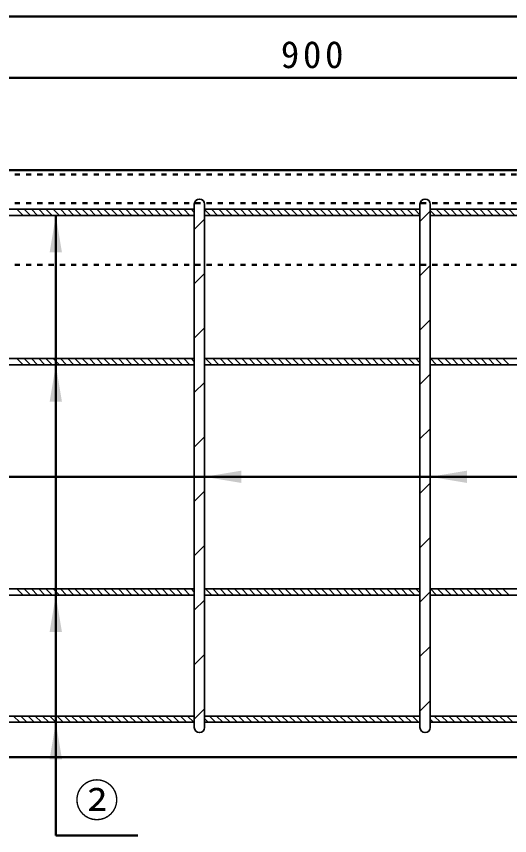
# Model space of a CAD drawing. Units: millimetres, scale not verified. Extents: x 100 to 4105, y 100 to 2870.
# Drawn here: x 3146 to 3627, y 933 to 1731 of the extents above; entities that cross this region are included whole.
import ezdxf
from ezdxf.enums import TextEntityAlignment as Align

# ---------------------------------------------------------------- set-up
doc = ezdxf.new("R2010")
doc.units = ezdxf.units.MM
doc.header["$LTSCALE"] = 5
doc.linetypes.add('USER1', pattern=[2.2, 1, -1.2])
doc.layers.add('V-nasSTD', color=7, linetype='Continuous', lineweight=35)
doc.styles.add('ＭＳ ゴシック', font='')
doc.styles.get('ＭＳ ゴシック').set_extended_font_data('MS Gothic')

msp = doc.modelspace()

# ---------------------------------------------------------------- hatches: boundary and pattern name
at = {"layer": 'V-nasSTD'}
for points in [[(3190.35, 1501.38), (3184.35, 1537.38), (3178.35, 1501.38)], [(3190.35, 1355.826), (3184.35, 1391.826), (3178.35, 1355.826)], [(3365.35, 1288.603), (3329.35, 1282.603), (3365.35, 1276.603)], [(3585.35, 1288.603), (3549.35, 1282.603), (3585.35, 1276.603)], [(3190.35, 1131.38), (3184.35, 1167.38), (3178.35, 1131.38)], [(3190.35, 1007.38), (3184.35, 1043.38), (3178.35, 1007.38)]]:
    msp.add_hatch(color=256, dxfattribs=at).paths.add_polyline_path(points)

# ---------------------------------------------------------------- linework, layer by layer
at = {"layer": 'V-nasSTD', "lineweight": 50}
for p, q in [((1934.35, 1731.38), (3934.35, 1731.38)), ((2984.35, 1671.38), (3884.35, 1671.38)), ((1934.35, 1581.38), (3934.35, 1581.38)), ((3184.35, 932.88), (3184.35, 1537.38)), ((4037.35, 1282.603), (2934.35, 1282.603)), ((1934.35, 1009.38), (3934.35, 1009.38)), ((3184.35, 932.88), (3264.35, 932.88))]:
    msp.add_line(p, q, dxfattribs=at)
at = {"layer": 'V-nasSTD', "linetype": 'USER1', "lineweight": 50}
for p, q in [((1934.35, 1577.38), (3934.35, 1577.38)), ((1934.35, 1549.38), (3934.35, 1549.38)), ((1934.35, 1489.38), (3934.35, 1489.38))]:
    msp.add_line(p, q, dxfattribs=at)
at = {"layer": 'V-nasSTD'}
for p, q in [((3049.35, 1543.38), (3319.35, 1543.38)), ((3146.466, 1543.38), (3152.466, 1537.38)), ((3153.537, 1543.38), (3159.537, 1537.38)), ((3160.608, 1543.38), (3166.608, 1537.38)), ((3167.679, 1543.38), (3173.679, 1537.38)), ((3174.75, 1543.38), (3180.75, 1537.38)), ((3181.821, 1543.38), (3187.821, 1537.38)), ((3188.892, 1543.38), (3194.892, 1537.38)), ((3195.963, 1543.38), (3201.963, 1537.38)), ((3203.034, 1543.38), (3209.034, 1537.38)), ((3210.105, 1543.38), (3216.105, 1537.38)), ((3217.177, 1543.38), (3223.177, 1537.38)), ((3224.248, 1543.38), (3230.248, 1537.38)), ((3231.319, 1543.38), (3237.319, 1537.38)), ((3238.39, 1543.38), (3244.39, 1537.38)), ((3245.461, 1543.38), (3251.461, 1537.38)), ((3252.532, 1543.38), (3258.532, 1537.38)), ((3259.603, 1543.38), (3265.603, 1537.38)), ((3266.674, 1543.38), (3272.674, 1537.38)), ((3273.745, 1543.38), (3279.745, 1537.38)), ((3280.816, 1543.38), (3286.816, 1537.38)), ((3287.887, 1543.38), (3293.887, 1537.38)), ((3294.958, 1543.38), (3300.958, 1537.38)), ((3302.029, 1543.38), (3308.029, 1537.38)), ((3309.1, 1543.38), (3315.1, 1537.38)), ((3316.171, 1543.38), (3319.35, 1540.202)), ((3319.35, 1038.38), (3319.35, 1548.38)), ((3329.35, 1548.38), (3329.35, 1038.38)), ((3329.35, 1543.38), (3539.35, 1543.38)), ((3329.35, 1543.044), (3335.014, 1537.38)), ((3336.085, 1543.38), (3342.085, 1537.38)), ((3343.156, 1543.38), (3349.156, 1537.38)), ((3350.227, 1543.38), (3356.227, 1537.38)), ((3357.298, 1543.38), (3363.298, 1537.38)), ((3364.37, 1543.38), (3370.37, 1537.38)), ((3371.441, 1543.38), (3377.441, 1537.38)), ((3378.512, 1543.38), (3384.512, 1537.38)), ((3385.583, 1543.38), (3391.583, 1537.38)), ((3392.654, 1543.38), (3398.654, 1537.38)), ((3399.725, 1543.38), (3405.725, 1537.38)), ((3406.796, 1543.38), (3412.796, 1537.38)), ((3413.867, 1543.38), (3419.867, 1537.38)), ((3420.938, 1543.38), (3426.938, 1537.38)), ((3428.009, 1543.38), (3434.009, 1537.38)), ((3435.08, 1543.38), (3441.08, 1537.38)), ((3442.151, 1543.38), (3448.151, 1537.38)), ((3449.222, 1543.38), (3455.222, 1537.38)), ((3456.293, 1543.38), (3462.293, 1537.38)), ((3463.364, 1543.38), (3469.364, 1537.38)), ((3470.436, 1543.38), (3476.436, 1537.38)), ((3477.507, 1543.38), (3483.507, 1537.38)), ((3484.578, 1543.38), (3490.578, 1537.38)), ((3491.649, 1543.38), (3497.649, 1537.38)), ((3498.72, 1543.38), (3504.72, 1537.38)), ((3505.791, 1543.38), (3511.791, 1537.38)), ((3512.862, 1543.38), (3518.862, 1537.38)), ((3519.933, 1543.38), (3525.933, 1537.38)), ((3527.004, 1543.38), (3533.004, 1537.38)), ((3534.075, 1543.38), (3539.35, 1538.105)), ((3539.35, 1038.38), (3539.35, 1548.38)), ((3539.35, 1531.596), (3549.35, 1541.596)), ((3549.35, 1548.38), (3549.35, 1038.38)), ((3549.35, 1543.38), (3754.35, 1543.38)), ((3549.35, 1542.247), (3554.217, 1537.38)), ((3555.288, 1543.38), (3561.288, 1537.38)), ((3562.359, 1543.38), (3568.359, 1537.38)), ((3569.431, 1543.38), (3575.431, 1537.38)), ((3576.502, 1543.38), (3582.502, 1537.38)), ((3583.573, 1543.38), (3589.573, 1537.38)), ((3590.644, 1543.38), (3596.644, 1537.38)), ((3597.715, 1543.38), (3603.715, 1537.38)), ((3604.786, 1543.38), (3610.786, 1537.38)), ((3611.857, 1543.38), (3617.857, 1537.38)), ((3618.928, 1543.38), (3624.928, 1537.38)), ((3625.999, 1543.38), (3631.999, 1537.38)), ((3049.35, 1537.38), (3319.35, 1537.38)), ((3319.35, 1523.728), (3329.35, 1533.728)), ((3539.35, 1537.38), (3329.35, 1537.38)), ((3549.35, 1537.38), (3754.35, 1537.38)), ((3539.35, 1478.563), (3549.35, 1488.563)), ((3319.35, 1470.695), (3329.35, 1480.695)), ((3539.35, 1425.53), (3549.35, 1435.53)), ((3319.35, 1417.662), (3329.35, 1427.662)), ((3049.35, 1397.826), (3319.35, 1397.826)), ((3146.466, 1397.826), (3152.466, 1391.826)), ((3153.537, 1397.826), (3159.537, 1391.826)), ((3160.608, 1397.826), (3166.608, 1391.826)), ((3167.679, 1397.826), (3173.679, 1391.826)), ((3174.75, 1397.826), (3180.75, 1391.826)), ((3181.821, 1397.826), (3187.821, 1391.826)), ((3188.892, 1397.826), (3194.892, 1391.826)), ((3195.963, 1397.826), (3201.963, 1391.826)), ((3203.034, 1397.826), (3209.034, 1391.826)), ((3210.105, 1397.826), (3216.105, 1391.826)), ((3217.177, 1397.826), (3223.177, 1391.826)), ((3224.248, 1397.826), (3230.248, 1391.826)), ((3231.319, 1397.826), (3237.319, 1391.826)), ((3238.39, 1397.826), (3244.39, 1391.826)), ((3245.461, 1397.826), (3251.461, 1391.826)), ((3252.532, 1397.826), (3258.532, 1391.826)), ((3259.603, 1397.826), (3265.603, 1391.826)), ((3266.674, 1397.826), (3272.674, 1391.826)), ((3273.745, 1397.826), (3279.745, 1391.826)), ((3280.816, 1397.826), (3286.816, 1391.826)), ((3287.887, 1397.826), (3293.887, 1391.826)), ((3294.958, 1397.826), (3300.958, 1391.826)), ((3302.029, 1397.826), (3308.029, 1391.826)), ((3309.1, 1397.826), (3315.1, 1391.826)), ((3316.171, 1397.826), (3319.35, 1394.647)), ((3329.35, 1397.826), (3539.35, 1397.826)), ((3330.314, 1397.826), (3336.314, 1391.826)), ((3337.385, 1397.826), (3343.385, 1391.826)), ((3344.456, 1397.826), (3350.456, 1391.826)), ((3351.527, 1397.826), (3357.527, 1391.826)), ((3358.598, 1397.826), (3364.598, 1391.826)), ((3365.669, 1397.826), (3371.669, 1391.826)), ((3372.74, 1397.826), (3378.74, 1391.826)), ((3379.811, 1397.826), (3385.811, 1391.826)), ((3386.882, 1397.826), (3392.882, 1391.826)), ((3393.953, 1397.826), (3399.953, 1391.826)), ((3401.024, 1397.826), (3407.024, 1391.826)), ((3408.095, 1397.826), (3414.095, 1391.826)), ((3415.166, 1397.826), (3421.166, 1391.826)), ((3422.238, 1397.826), (3428.238, 1391.826)), ((3429.309, 1397.826), (3435.309, 1391.826)), ((3436.38, 1397.826), (3442.38, 1391.826)), ((3443.451, 1397.826), (3449.451, 1391.826)), ((3450.522, 1397.826), (3456.522, 1391.826)), ((3457.593, 1397.826), (3463.593, 1391.826)), ((3464.664, 1397.826), (3470.664, 1391.826)), ((3471.735, 1397.826), (3477.735, 1391.826)), ((3478.806, 1397.826), (3484.806, 1391.826)), ((3485.877, 1397.826), (3491.877, 1391.826)), ((3492.948, 1397.826), (3498.948, 1391.826)), ((3500.019, 1397.826), (3506.019, 1391.826)), ((3507.09, 1397.826), (3513.09, 1391.826)), ((3514.161, 1397.826), (3520.161, 1391.826)), ((3521.232, 1397.826), (3527.232, 1391.826)), ((3528.304, 1397.826), (3534.304, 1391.826)), ((3535.375, 1397.826), (3539.35, 1393.85)), ((3549.35, 1397.826), (3754.35, 1397.826)), ((3549.517, 1397.826), (3555.517, 1391.826)), ((3556.588, 1397.826), (3562.588, 1391.826)), ((3563.659, 1397.826), (3569.659, 1391.826)), ((3570.73, 1397.826), (3576.73, 1391.826)), ((3577.801, 1397.826), (3583.801, 1391.826)), ((3584.872, 1397.826), (3590.872, 1391.826)), ((3591.943, 1397.826), (3597.943, 1391.826)), ((3599.014, 1397.826), (3605.014, 1391.826)), ((3606.085, 1397.826), (3612.085, 1391.826)), ((3613.156, 1397.826), (3619.156, 1391.826)), ((3620.227, 1397.826), (3626.227, 1391.826)), ((3049.35, 1391.826), (3319.35, 1391.826)), ((3539.35, 1391.826), (3329.35, 1391.826)), ((3549.35, 1391.826), (3754.35, 1391.826)), ((3539.35, 1372.497), (3549.35, 1382.497)), ((3319.35, 1364.629), (3329.35, 1374.629)), ((3539.35, 1319.464), (3549.35, 1329.464)), ((3319.35, 1311.596), (3329.35, 1321.596)), ((3539.35, 1266.431), (3549.35, 1276.431)), ((3319.35, 1258.563), (3329.35, 1268.563)), ((3539.35, 1213.398), (3549.35, 1223.398)), ((3319.35, 1205.53), (3329.35, 1215.53)), ((3049.35, 1173.38), (3319.35, 1173.38)), ((3049.35, 1167.38), (3319.35, 1167.38)), ((3146.466, 1173.38), (3152.466, 1167.38)), ((3153.537, 1173.38), (3159.537, 1167.38)), ((3160.608, 1173.38), (3166.608, 1167.38)), ((3167.679, 1173.38), (3173.679, 1167.38)), ((3174.75, 1173.38), (3180.75, 1167.38)), ((3181.821, 1173.38), (3187.821, 1167.38)), ((3188.892, 1173.38), (3194.892, 1167.38)), ((3195.963, 1173.38), (3201.963, 1167.38)), ((3203.034, 1173.38), (3209.034, 1167.38)), ((3210.105, 1173.38), (3216.105, 1167.38)), ((3217.177, 1173.38), (3223.177, 1167.38)), ((3224.248, 1173.38), (3230.248, 1167.38)), ((3231.319, 1173.38), (3237.319, 1167.38)), ((3238.39, 1173.38), (3244.39, 1167.38)), ((3245.461, 1173.38), (3251.461, 1167.38)), ((3252.532, 1173.38), (3258.532, 1167.38)), ((3259.603, 1173.38), (3265.603, 1167.38)), ((3266.674, 1173.38), (3272.674, 1167.38)), ((3273.745, 1173.38), (3279.745, 1167.38)), ((3280.816, 1173.38), (3286.816, 1167.38)), ((3287.887, 1173.38), (3293.887, 1167.38)), ((3294.958, 1173.38), (3300.958, 1167.38)), ((3302.029, 1173.38), (3308.029, 1167.38)), ((3309.1, 1173.38), (3315.1, 1167.38)), ((3316.171, 1173.38), (3319.35, 1170.202)), ((3329.35, 1173.38), (3539.35, 1173.38)), ((3539.35, 1167.38), (3329.35, 1167.38)), ((3330.314, 1173.38), (3336.314, 1167.38)), ((3337.385, 1173.38), (3343.385, 1167.38)), ((3344.456, 1173.38), (3350.456, 1167.38)), ((3351.527, 1173.38), (3357.527, 1167.38)), ((3358.598, 1173.38), (3364.598, 1167.38)), ((3365.669, 1173.38), (3371.669, 1167.38)), ((3372.74, 1173.38), (3378.74, 1167.38)), ((3379.811, 1173.38), (3385.811, 1167.38)), ((3386.882, 1173.38), (3392.882, 1167.38)), ((3393.953, 1173.38), (3399.953, 1167.38)), ((3401.024, 1173.38), (3407.024, 1167.38)), ((3408.095, 1173.38), (3414.095, 1167.38)), ((3415.166, 1173.38), (3421.166, 1167.38)), ((3422.238, 1173.38), (3428.238, 1167.38)), ((3429.309, 1173.38), (3435.309, 1167.38)), ((3436.38, 1173.38), (3442.38, 1167.38)), ((3443.451, 1173.38), (3449.451, 1167.38)), ((3450.522, 1173.38), (3456.522, 1167.38)), ((3457.593, 1173.38), (3463.593, 1167.38)), ((3464.664, 1173.38), (3470.664, 1167.38)), ((3471.735, 1173.38), (3477.735, 1167.38)), ((3478.806, 1173.38), (3484.806, 1167.38)), ((3485.877, 1173.38), (3491.877, 1167.38)), ((3492.948, 1173.38), (3498.948, 1167.38)), ((3500.019, 1173.38), (3506.019, 1167.38)), ((3507.09, 1173.38), (3513.09, 1167.38)), ((3514.161, 1173.38), (3520.161, 1167.38)), ((3521.232, 1173.38), (3527.232, 1167.38)), ((3528.304, 1173.38), (3534.304, 1167.38)), ((3535.375, 1173.38), (3539.35, 1169.405)), ((3539.35, 1160.365), (3549.35, 1170.365)), ((3549.35, 1173.38), (3754.35, 1173.38)), ((3549.35, 1167.38), (3754.35, 1167.38)), ((3549.517, 1173.38), (3555.517, 1167.38)), ((3556.588, 1173.38), (3562.588, 1167.38)), ((3563.659, 1173.38), (3569.659, 1167.38)), ((3570.73, 1173.38), (3576.73, 1167.38)), ((3577.801, 1173.38), (3583.801, 1167.38)), ((3584.872, 1173.38), (3590.872, 1167.38)), ((3591.943, 1173.38), (3597.943, 1167.38)), ((3599.014, 1173.38), (3605.014, 1167.38)), ((3606.085, 1173.38), (3612.085, 1167.38)), ((3613.156, 1173.38), (3619.156, 1167.38)), ((3620.227, 1173.38), (3626.227, 1167.38)), ((3319.35, 1152.497), (3329.35, 1162.497)), ((3539.35, 1107.332), (3549.35, 1117.332)), ((3319.35, 1099.464), (3329.35, 1109.464)), ((3539.35, 1054.299), (3549.35, 1064.299)), ((3319.35, 1046.431), (3329.35, 1056.431)), ((3049.35, 1049.38), (3319.35, 1049.38)), ((3143.187, 1049.38), (3149.187, 1043.38)), ((3150.258, 1049.38), (3156.258, 1043.38)), ((3157.329, 1049.38), (3163.329, 1043.38)), ((3164.4, 1049.38), (3170.4, 1043.38)), ((3171.471, 1049.38), (3177.471, 1043.38)), ((3178.542, 1049.38), (3184.542, 1043.38)), ((3185.613, 1049.38), (3191.613, 1043.38)), ((3192.684, 1049.38), (3198.684, 1043.38)), ((3199.755, 1049.38), (3205.755, 1043.38)), ((3206.826, 1049.38), (3212.826, 1043.38)), ((3213.897, 1049.38), (3219.897, 1043.38)), ((3220.968, 1049.38), (3226.968, 1043.38)), ((3228.039, 1049.38), (3234.039, 1043.38)), ((3235.111, 1049.38), (3241.111, 1043.38)), ((3242.182, 1049.38), (3248.182, 1043.38)), ((3249.253, 1049.38), (3255.253, 1043.38)), ((3256.324, 1049.38), (3262.324, 1043.38)), ((3263.395, 1049.38), (3269.395, 1043.38)), ((3270.466, 1049.38), (3276.466, 1043.38)), ((3277.537, 1049.38), (3283.537, 1043.38)), ((3284.608, 1049.38), (3290.608, 1043.38)), ((3291.679, 1049.38), (3297.679, 1043.38)), ((3298.75, 1049.38), (3304.75, 1043.38)), ((3305.821, 1049.38), (3311.821, 1043.38)), ((3312.892, 1049.38), (3318.892, 1043.38)), ((3329.35, 1049.38), (3539.35, 1049.38)), ((3329.35, 1047.064), (3333.034, 1043.38)), ((3334.105, 1049.38), (3340.105, 1043.38)), ((3341.177, 1049.38), (3347.177, 1043.38)), ((3348.248, 1049.38), (3354.248, 1043.38)), ((3355.319, 1049.38), (3361.319, 1043.38)), ((3362.39, 1049.38), (3368.39, 1043.38)), ((3369.461, 1049.38), (3375.461, 1043.38)), ((3376.532, 1049.38), (3382.532, 1043.38)), ((3383.603, 1049.38), (3389.603, 1043.38)), ((3390.674, 1049.38), (3396.674, 1043.38)), ((3397.745, 1049.38), (3403.745, 1043.38)), ((3404.816, 1049.38), (3410.816, 1043.38)), ((3411.887, 1049.38), (3417.887, 1043.38)), ((3418.958, 1049.38), (3424.958, 1043.38)), ((3426.029, 1049.38), (3432.029, 1043.38)), ((3433.1, 1049.38), (3439.1, 1043.38)), ((3440.171, 1049.38), (3446.171, 1043.38)), ((3447.243, 1049.38), (3453.243, 1043.38)), ((3454.314, 1049.38), (3460.314, 1043.38)), ((3461.385, 1049.38), (3467.385, 1043.38)), ((3468.456, 1049.38), (3474.456, 1043.38)), ((3475.527, 1049.38), (3481.527, 1043.38)), ((3482.598, 1049.38), (3488.598, 1043.38)), ((3489.669, 1049.38), (3495.669, 1043.38)), ((3496.74, 1049.38), (3502.74, 1043.38)), ((3503.811, 1049.38), (3509.811, 1043.38)), ((3510.882, 1049.38), (3516.882, 1043.38)), ((3517.953, 1049.38), (3523.953, 1043.38)), ((3525.024, 1049.38), (3531.024, 1043.38)), ((3532.095, 1049.38), (3538.095, 1043.38)), ((3539.166, 1049.38), (3539.35, 1049.196)), ((3549.35, 1049.38), (3754.35, 1049.38)), ((3549.35, 1046.268), (3552.238, 1043.38)), ((3553.309, 1049.38), (3559.309, 1043.38)), ((3560.38, 1049.38), (3566.38, 1043.38)), ((3567.451, 1049.38), (3573.451, 1043.38)), ((3574.522, 1049.38), (3580.522, 1043.38)), ((3581.593, 1049.38), (3587.593, 1043.38)), ((3588.664, 1049.38), (3594.664, 1043.38)), ((3595.735, 1049.38), (3601.735, 1043.38)), ((3602.806, 1049.38), (3608.806, 1043.38)), ((3609.877, 1049.38), (3615.877, 1043.38)), ((3616.948, 1049.38), (3622.948, 1043.38)), ((3624.019, 1049.38), (3630.019, 1043.38)), ((3049.35, 1043.38), (3319.35, 1043.38)), ((3539.35, 1043.38), (3329.35, 1043.38)), ((3549.35, 1043.38), (3754.35, 1043.38))]:
    msp.add_line(p, q, dxfattribs=at)
for centre, start, end in [((3324.35, 1548.38), 0, 180), ((3544.35, 1548.38), 0, 180), ((3324.35, 1038.38), 180, 0), ((3544.35, 1038.38), 180, 0)]:
    msp.add_arc(centre, 5, start, end, dxfattribs=at)

# ---------------------------------------------------------------- texts
at = {"layer": 'V-nasSTD', "style": 'ＭＳ ゴシック'}
msp.add_text('②', height=31.67, dxfattribs=at).set_placement((3202.75, 983.08), align=Align.TOP_LEFT)
at = {"layer": 'V-nasSTD', "insert": (3403.75, 1707.38), "char_height": 26.39, "attachment_point": 1, "style": 'ＭＳ ゴシック'}
msp.add_mtext('\\T1.2;900', dxfattribs=at)

doc.saveas('drawing.dxf')
